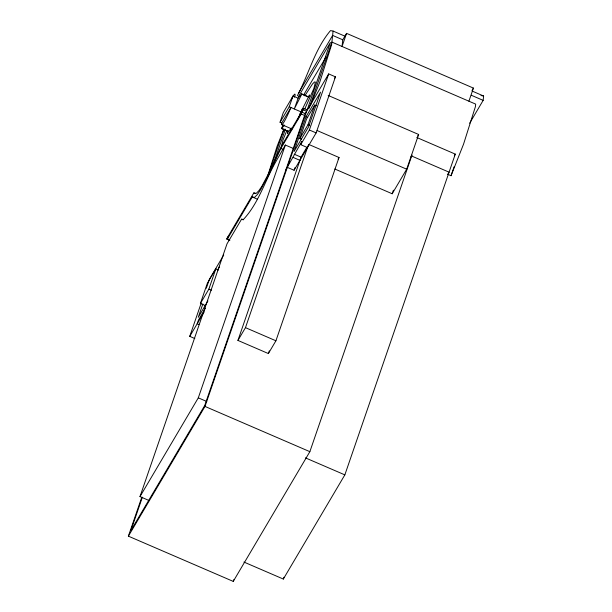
<?xml version="1.0" encoding="UTF-8"?>
<svg xmlns="http://www.w3.org/2000/svg" width="612" height="612" viewBox="0 0 612 612"><rect width="100%" height="100%" fill="white"/><g stroke="black" fill="none" stroke-linecap="round" stroke-linejoin="round"><path stroke-width="0.92" d="M281.474 146.245L283.012 139.88L286.737 130.869M297.302 95.816C308.647 74.496 314.698 49.304 330.488 30.6L333.081 31.067L331.635 44.638L319.77 82.153L310.383 105.8M346.568 33.362L342.766 39.795L342.054 46.466L346.568 33.362L473.428 88.09L468.914 101.194M469.656 123.226L483.159 100.368L483.618 96.015L472.242 91.104M281.75 122.989L281.727 123.089A16.662 1.637 -66.7 0 0 290.509 108.523L290.93 107.498L281.75 122.989L280.059 122.255L283.272 112.646L293.041 96.008L298.12 98.195L301.548 93.942L308.639 96.925M293.041 96.008L289.231 106.771L280.059 122.255M298.12 98.195L294.311 108.959L301.877 94.003M267.429 176.83L277.121 146.184L283.922 129.048M205.471 305.648L200.399 303.46L207.369 283.226L215.822 268.905L218.362 269.999M194.823 338.551L189.751 336.355L201.103 303.376M206.32 288.221L209.396 279.302L223.74 255.013M202.863 303.927L198.265 317.284L207.935 300.905M200.399 303.46L208.86 289.139L215.822 268.905M229.332 240.156L226.792 239.062L227.113 238.129L253.812 192.918L256.244 193.361L258.876 190.669L261.852 186.293L268.974 172.829L281.428 146.153L303.728 108.393L307.216 109.9M229.89 240.187L227.358 239.085L228.169 236.729L226.792 239.062M149.29 500.616L139.987 496.6L227.029 243.79L241.579 219.165L243.392 219.494C258.241 203.643 264.721 181.886 275.002 163.159L285.353 145.036L293.814 148.678M411.012 156.741L411.975 155.096L309.863 451.671L233.248 581.4L128.382 536.158L141.762 497.296M142.374 497.189L130.884 530.543L204.752 405.465L305.243 113.603L328.682 73.914L335.445 76.837L316.136 132.911L294.074 170.266L287.311 167.351M268.53 174.145L284.014 129.17M272.378 166.938L285.383 129.186M139.987 496.6L198.303 397.838L285.353 145.036M227.358 239.085L252.228 196.972L254.569 197.401L257.361 194.54L260.681 189.659L268.507 174.879L280.877 148.456L301.219 114.008L303.728 108.393M128.382 536.158L204.989 406.422L306.62 111.277L303.238 109.816M307.247 109.701L330.411 42.435L298.411 96.62M306.031 116.724L294.081 151.439L308.586 126.868L320.543 92.152L306.031 116.724L307.721 117.45M309.098 108.316L331.903 42.09L475.677 104.117L475.409 106.664L463.544 144.18L451.029 175.713L447.647 174.252M285.934 169.677L301.823 141.441L300.714 144.654L307.476 147.576M301.517 139.291L299.826 138.557L306.589 118.927L314.79 105.035L316.481 105.761M299.826 138.557L308.035 124.664L314.79 105.035M294.074 170.266L294.999 167.596M300.714 144.654L309.374 129.989L328.682 73.914M308.586 144.363L339.033 157.498L275.92 340.785L268.377 353.56L237.93 340.425L301.043 157.139L306.696 147.553M237.93 340.425L245.473 327.649L308.31 145.166M268.377 353.56L269.311 350.852M233.248 581.4L233.868 579.595M334.772 168.996L392.185 193.759L393.409 190.202M392.185 193.759L406.689 169.195L418.646 134.479L328.177 95.449M243.913 562.053L283.325 579.051L283.945 577.246M283.325 579.051L344.847 474.874L455.29 154.117L416.757 137.493M451.029 175.713L454.112 166.762M302.252 108.974L300.66 112.899A16.662 1.637 -66.7 0 1 297.508 119.937M288.244 131.419L281.482 128.497L283.211 124.879M288.359 131.159L287.372 133.378L288.145 131.167L288.573 131.481L291.427 128.03M304.776 108.959L313.88 88.465L315.417 82.1L314.514 81.931L312.502 83.997L304.761 95.839M299.505 114.773L309.511 94.959L308.739 97.17L301.548 93.942M298.381 93.391L332.614 35.419L342.766 39.795M303.736 94.799L326.035 57.031M217.474 270.282L219.402 267.008M334.489 78.458L335.445 76.837M205.533 308.081L198.456 320.061L197.186 323.763L198.877 324.498M189.751 336.355L204.255 311.791M338.092 159.089L339.033 157.498M417.682 136.116L418.646 134.479M472.005 90.499L473.428 88.09M454.334 155.739L455.29 154.117M447.617 174.627L449.07 172.171L411.417 155.922M294.364 97.247L294.992 95.724A16.662 1.637 -66.7 0 0 291.373 99.228M284.656 125.108L281.482 128.497M481.032 95.549L483.618 96.015M333.081 31.067L345.336 36.353M471.317 95.258L483.159 100.368M289.231 106.771L301.073 111.881M301.861 112.141L305.243 113.603M301.219 114.008L304.6 115.469M308.035 124.664L309.726 125.391M317.093 130.54L406.689 169.195M309.374 129.989L316.136 132.911M281.941 124.695L292.092 129.071M281.803 128.558L288.573 131.481M294.273 154.216L301.043 157.139M280.877 148.456L283.417 149.55M293.171 157.429L299.934 160.352M253.812 192.918L255.502 193.652M252.228 196.972L257.3 199.16M241.579 219.165L243.27 219.892M208.86 289.139L211.392 290.233M245.473 327.649L275.92 340.785M198.303 397.838L206.764 401.487M204.989 406.422L309.863 451.671M305.434 457.875L344.847 474.874"/></g></svg>
